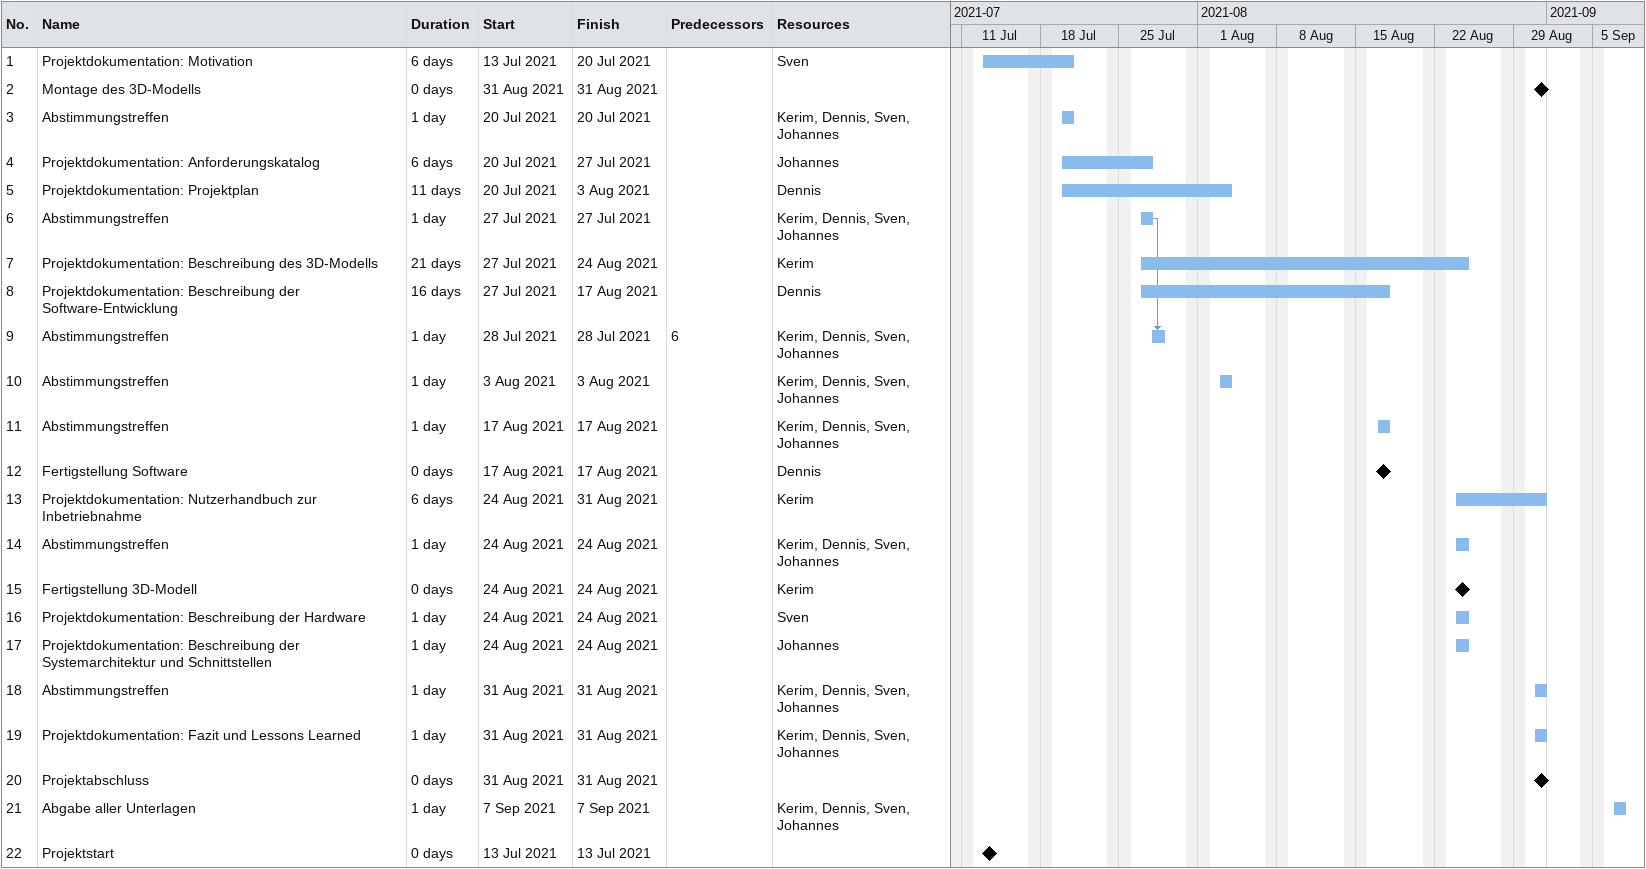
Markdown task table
| ID | Task | Duration | Start | Finish | Predecessors | Resources |
|---|---|---|---|---|---|---|
| 1 | Projektdokumentation: Motivation | 6d | 2021-07-13 | 2021-07-20 |  | Sven |
| 2 | Montage des 3D-Modells | 0d | 2021-08-31 | 2021-08-31 |  |  |
| 3 | Abstimmungstreffen | 1d | 2021-07-20 | 2021-07-20 |  | Kerim, Dennis, Sven, Johannes |
| 4 | Projektdokumentation: Anforderungskatalog | 6d | 2021-07-20 | 2021-07-27 |  | Johannes |
| 5 | Projektdokumentation: Projektplan | 11d | 2021-07-20 | 2021-08-03 |  | Dennis |
| 6 | Abstimmungstreffen | 1d | 2021-07-27 | 2021-07-27 |  | Kerim, Dennis, Sven, Johannes |
| 7 | Projektdokumentation: Beschreibung des 3D-Modells | 21d | 2021-07-27 | 2021-08-24 |  | Kerim |
| 8 | Projektdokumentation: Beschreibung der Software-Entwicklung | 16d | 2021-07-27 | 2021-08-17 |  | Dennis |
| 9 | Abstimmungstreffen | 1d | 2021-07-28 | 2021-07-28 | 6 | Kerim, Dennis, Sven, Johannes |
| 10 | Abstimmungstreffen | 1d | 2021-08-03 | 2021-08-03 |  | Kerim, Dennis, Sven, Johannes |
| 11 | Abstimmungstreffen | 1d | 2021-08-17 | 2021-08-17 |  | Kerim, Dennis, Sven, Johannes |
| 12 | Fertigstellung Software | 0d | 2021-08-17 | 2021-08-17 |  | Dennis |
| 13 | Projektdokumentation: Nutzerhandbuch zur Inbetriebnahme | 6d | 2021-08-24 | 2021-08-31 |  | Kerim |
| 14 | Abstimmungstreffen | 1d | 2021-08-24 | 2021-08-24 |  | Kerim, Dennis, Sven, Johannes |
| 15 | Fertigstellung 3D-Modell | 0d | 2021-08-24 | 2021-08-24 |  | Kerim |
| 16 | Projektdokumentation: Beschreibung der Hardware | 1d | 2021-08-24 | 2021-08-24 |  | Sven |
| 17 | Projektdokumentation: Beschreibung der Systemarchitektur und Schnittstellen | 1d | 2021-08-24 | 2021-08-24 |  | Johannes |
| 18 | Abstimmungstreffen | 1d | 2021-08-31 | 2021-08-31 |  | Kerim, Dennis, Sven, Johannes |
| 19 | Projektdokumentation: Fazit und Lessons Learned | 1d | 2021-08-31 | 2021-08-31 |  | Kerim, Dennis, Sven, Johannes |
| 20 | Projektabschluss | 0d | 2021-08-31 | 2021-08-31 |  |  |
| 21 | Abgabe aller Unterlagen | 1d | 2021-09-07 | 2021-09-07 |  | Kerim, Dennis, Sven, Johannes |
| 22 | Projektstart | 0d | 2021-07-13 | 2021-07-13 |  |  |
